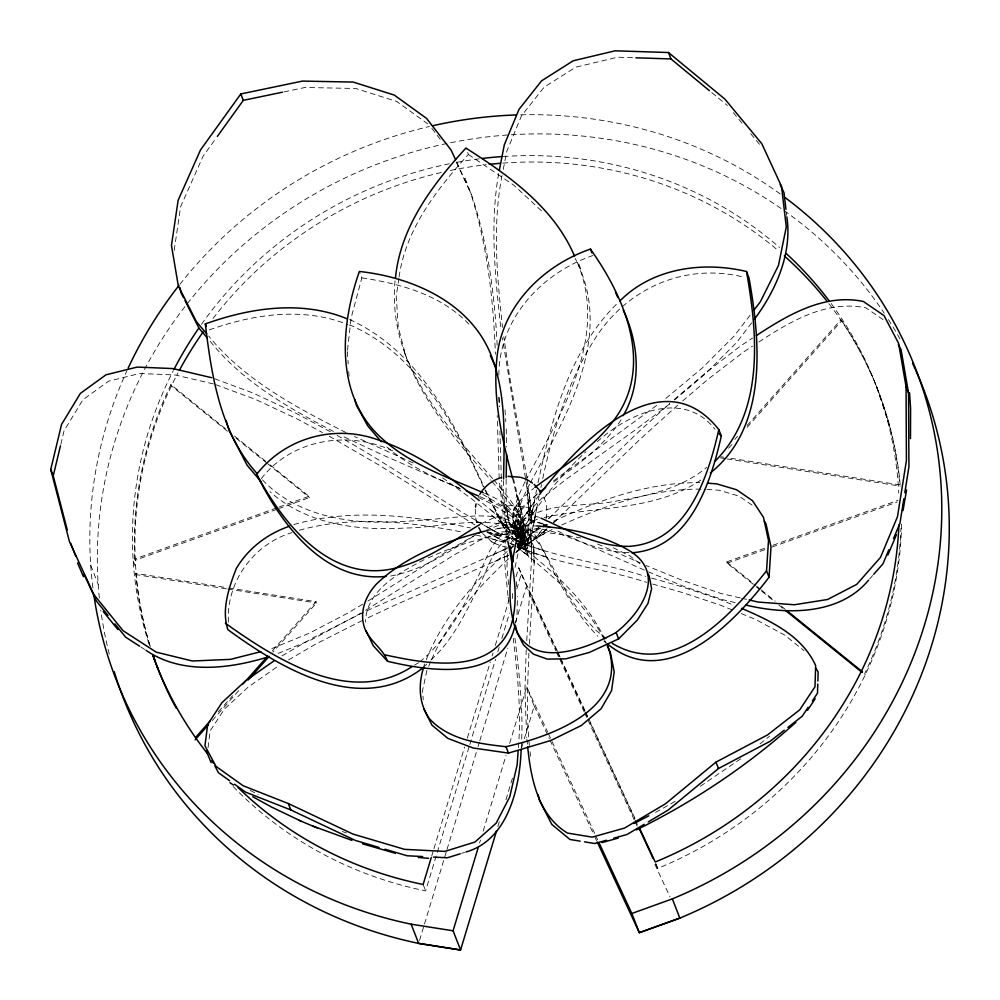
<?xml version="1.0" encoding="UTF-8"?>
<svg xmlns="http://www.w3.org/2000/svg" width="1000" height="1000" viewBox="0 0 1000 1000"><rect width="100%" height="100%" fill="white"/><g stroke="black" fill="none" stroke-linecap="round" stroke-linejoin="round"><path stroke-width="0.75" stroke-dasharray="5 3.75" d="M526.75 640.662L531.638 557.962L531.1 539.862L527.788 532.062L515.9 540.075M529.425 644.05L534.138 564.362L533.6 546.263L530.288 538.462L518.4 546.487L516.4 541.362M503.55 480.513C503.688 495.387 503.2 511.225 510.863 524.538L518.4 530.65C523.787 518.325 518.525 504.75 516.138 492.262M506.138 479.263C506.25 496.6 504.562 515.262 513.362 530.95L520.9 537.062C526.287 524.725 521.025 511.163 518.625 498.675M512.475 598.475L512.75 590.925M526.475 525.562L514.938 526.625L513.55 528.312L518.4 530.65C519.525 521.275 526.8 513.713 531.425 505.688M513.55 528.312L516.05 534.725L520.9 537.062C522.025 527.675 529.3 520.112 533.913 512.1M507.488 553.337L506.975 566.987L508.75 586.812M498.837 375.037C499.062 318.7 541.5 273.15 592.925 255.5M526.213 649.725L524.925 690.738L526.725 737.575M528.888 653.112C527.612 683.863 526.275 714.837 529.375 745.512M518.362 747.663C521.525 711.2 517.438 674.55 513.263 638.325M521.287 747.837C523.725 710.3 519.062 672.688 514.625 635.438M228.412 622.062C226.15 581.763 253.575 544.163 292 532.6M507.5 539.6L505.938 528.25L506.975 523.888L510.863 524.412L518.4 530.65L518.612 527.825L508.512 523.488M509.1 540.275L508.438 534.663L509.475 530.3L513.35 530.825L520.9 537.062L521.1 534.225L516.487 531.663M475.262 509.125L475.513 517.362L477.175 523.625M537.325 493.862L522.362 507.137L516.337 516.712L515.5 526.575L517.35 531.725L513 520.175L513.837 510.312L519.862 500.737L533.625 488.363M482.812 494.4L510.35 510.688L521.888 523.763L520.75 536.675L523.45 544.5L523.088 539.075L524.612 533.062M516.475 551.312L525.438 545.8L523.25 543.075L524.388 530.163L521.888 523.763M347.5 350.112L351.213 317.55L361.863 277.875L359.862 272.75M208.038 747.65L210.162 730.85L224.488 709.013L248.225 687.062L279.2 665.387M506.15 525.513L505.975 526.75L506.075 526.1M508.65 531.912L508.475 533.15L508.575 532.513M395.05 280.9C387.388 359.625 441.737 425.438 491.138 480.387M398.862 278.4L396.238 296.212L398.25 327.038L405.887 356.062M399.075 276.925C405.775 229.112 436.838 189.2 468.4 154.462L465.9 148.062M174.188 250.362L180.637 206.675L203.025 156.3L216.462 137.65M539.637 517.537L527.675 513.575L521.175 514.3L517.95 519.637L518.05 529.8M542.137 523.95L530.175 519.987L523.675 520.712L520.438 526.038L520.55 536.213M515.062 567.337L522.562 532.137L528.975 531.975M546.038 519.075C547.737 511.05 546.712 502.438 542.875 495.15M531.962 513.812L534.438 500.8M534.45 520.212L536.938 507.2M530.862 519.487L536.525 490.037M533.35 525.887L539.012 496.438M498.675 173.562C489.913 223.263 494.938 274.25 500.375 324.075L501.275 330.225M502.062 175.425C492.175 225.475 497.137 277.113 502.562 327.425M503.25 169.387L506.812 151.25L521.512 115.787L544.075 87.225L575.712 67.175L617.612 57.213L634.375 57.75M532.562 510.65L526.425 538.65M535.062 517.062L528.913 545.05M538.062 482.612C551.862 418.675 569.388 350.125 617.663 303.025M540.875 487.537L541.5 484.562M542.737 478.625C553.088 430.45 567.5 382.3 594.012 340.337C625.7 288.65 684.938 262.075 744.375 277.288M423.812 666.875L424.438 664.013M426.925 670.425L422.575 690.413L423.225 699.65M516.838 538.7L520.075 525.737L536.975 525.962M515.588 623L516.925 617.362L517.475 596.487M60.825 444.325L64.075 430.812L82.888 399.8L108.488 381.225L139.688 373.488L175.325 374.988L214.225 384.113M493.65 535.85L501.312 539.875L516.538 545.662L523.25 543.075L526.25 530.988L538.125 528.212L557.587 532.837L583.337 542.938L644.338 570.075M513.925 509.738L514.45 507.612L513.387 511.8M516.425 516.138L516.95 514.025L515.887 518.2M518.713 530.8L521.013 522.525L518.4 530.65L513 520.175M521.213 537.212L523.513 528.938L520.9 537.062L515.5 526.575M431.712 856.1L433.512 850.125M433.963 848.625L464.625 747.062M467.337 738.1L490.325 661.925M492.137 655.95L493.038 652.962M495.288 645.487L508.812 600.675M516.038 576.775L518.737 567.812L557.45 651.263M233.15 786.525A386 365.625 -21.3 0 0 425.637 890.888L469.375 746M469.825 744.5L495.538 659.362M497.788 651.9L499.137 647.412M501.85 638.45L509.513 613.062M516.725 589.163L521.237 574.225L518.737 567.812M419.55 940.425L424.05 925.512M424.5 924.013L446.55 850.95M447.013 849.463L477.612 748.075M478.062 746.575L479.412 742.113M479.862 740.612L507.775 648.175M515.425 622.825L526.225 587.038L555.775 650.7M479.562 843.037L480.462 840.062M483.162 831.137L506.062 755.3M509.65 743.4L526.712 686.888L547.737 732.2M497.837 826.562L499.625 820.612M505.913 799.8L512.65 777.487M521.625 747.75L523.875 740.312M524.325 738.825L534.2 706.1L526.712 686.888M518.962 541.838L523.438 538.75L526.5 538.488L529 544.888L526.138 550.513C522.062 540.625 516.325 529.487 523.825 519.475C551.263 501.4 586.838 507.337 617.812 500.763C649.1 495.7 681.775 488.1 706.7 467.413M517.425 546.163L526.138 550.513C521.912 542.612 521.138 533.612 526.312 525.887L536.675 519.325L539.525 518.575M522.112 526.65L520.575 535.4L522.938 539.4L519.1 541.763M426.2 659.862C443.237 617.3 474.263 581.812 507.587 551.025M428.7 666.275L431.05 660.738M431.637 659.35C448.938 620.25 477.962 587.375 508.95 558.413M527.55 529.538C523.175 534.963 517.863 542.737 523.3 549.487L525.8 542.087L530.05 535.938M526.5 538.488L523.65 544.1L516.175 540.375M525.062 481.75C516.688 499.062 507.413 519.6 516.413 538.488M525.737 480.425C560.763 413.75 610.75 335.85 575.812 259.012M529.6 484.2C521.275 501.287 511.125 520.337 516.912 539.763L526.138 550.513L528.575 538.638C524.163 515.5 508.612 497.088 493.65 479.775M530.288 482.875C566.5 415.75 615.112 334.787 575.175 258.4M510.5 543.862L512.638 540.175M539.65 533.013L542.025 529.475M526.237 513.55L538.513 495.887M528.737 519.963C545.013 495.037 564.212 471.962 585.988 451.65M516.275 505.513L517.938 503.125M518.775 511.912L520.438 509.525M621.125 419.775C603.513 446.8 576.888 465.737 550.825 483.9M750.088 315.225L734.225 335.962L702.438 367.875L663.662 400.238M751.65 322.85L736.725 342.375L704.938 374.288L674.475 399.963M517.575 546.888L529.65 542.263L537.913 535.188M537.513 535.688L540.125 532.425M525.75 531.775L526.575 530.75M528.25 538.175L529.075 537.15M516.05 534.725L517.438 533.038C538.538 530.163 559.925 534.15 580.675 537.95M515.8 539.125L520.475 535.188L526.413 531.962M518.3 545.538L522.975 541.587L528.913 538.375M869.575 579.025L872.675 575.513M218.325 711.812L232.55 695.775M272.387 650.875L316.025 601.7L316.525 602.975L272.887 652.163M212.188 720.575L240.637 688.5M734.762 439.425L737.6 436.225M747.087 425.525L840.987 319.7L841.488 320.975L744.737 430.012M728.625 448.188L734.312 441.775M513.525 527.388L521.1 522.263L523.6 528.675L516.025 533.787M536.962 494.312L521.75 509.575L514.85 524.438L520.75 536.675L524.663 538.225L539.2 527.175M261.262 478.675C292.062 438.7 349.35 429.963 393.575 451.287M548.787 518.438L637.112 433.3L669.7 403.512M553.462 522.8L639.612 439.7L678 404.913M419.775 661.963C444.75 641.263 460.938 612.575 474.525 583.612C484.475 566.087 488.725 542.938 506.388 531.25L514.487 533.2L520.875 539.45L523.65 544.1L526.075 532.225L522.087 518.725M424.475 666.263L426.675 664.15M431.062 659.925C451.9 640.888 464.787 615.037 477.025 590.013C486.975 572.5 491.225 549.35 508.888 537.65L515.638 539.288M519.263 541.987L523.25 543.075L530.15 536.475L531.8 519.3L531.287 510.462M538.425 527.788L536.163 529.85L539.275 527.1M548.575 518.5L554.212 513.35M546.562 529.038L538.663 536.25L527.163 544.637L516.525 540.025M553.337 522.85L556.712 519.75M545.825 529.925L538.663 536.25L546.938 528.913M502.575 533.162L500.7 534.775L501.662 533.95M505.062 539.575L503.2 541.188L504.162 540.35M515.812 552.525L520.438 548.763M674.325 399.5L705.825 372.638L741.062 345.575L752.537 338.088M682.663 400.938L708.325 379.05L743.562 351.987L752.487 346.163M597.238 441.775C627.888 413.475 683.413 388.725 715.075 429.35M515.962 552.325L525.925 545.15L529 544.888M760.05 743.888L769.587 736.2M553.725 480.712L658.838 403.875M669.788 403.913L633.562 431.2L567.175 478.562L541.625 498.537L524.25 515.988L517.35 530.85L523.25 543.075L515.625 532.013L500.775 531.825L479.625 540.388L453.113 555.55L362.5 612.212M740.675 758.838L697.675 788.05M700.763 480.087C653.562 511.975 594.113 505.838 540.95 518.212M758.863 342C790.225 321.35 826.9 299.725 865.85 307.875L884.075 320.312M473.475 536.213C447.375 553.15 420.55 571.013 389.275 576.263M532.275 532.675L540.125 528.125M534.775 539.087L545 533.2M414.538 665.138L418.475 662.763M362.65 604.225L348.088 612.938L309.35 633.188L269.862 649.375M367.95 601.062L450.613 549.138L475.812 534.738M361.175 613.013L311.837 639.6L278 653.462M481.238 523.7L496.337 516.613L505.712 515.8L513.112 520.1L516.038 524.525L523.25 543.075M282.038 655.875L312.725 637.95L363.913 612.137M288.538 659.938L315.225 644.362L363.675 619.825M655.55 812.375L676.65 800.588M528.263 515.825L531.038 514.3M530.75 522.238L533.538 520.7M540.513 528.038L525.037 537.663L520.8 542.337L523.65 544.1L525.988 532.087L529.412 529.012L534.075 533.362L567.675 594.4L580.462 612.95L595.275 629.775L608.6 640.425M552 529.587L537.863 537.212L527.537 544.075L523.288 548.737L526.138 550.513L528.475 538.5L531.912 535.425C544.95 548.062 549.663 566.925 559.263 582.05C569.938 601.538 582.225 620.212 597.762 636.175M424.038 559.725C399.363 572.812 365.962 590.4 365.487 622.137M507.5 548.188L365.275 611.487M508.7 555.225L393.713 605.675L365.05 619.188M504.862 549.475L506.087 548.888M507.362 555.875L508.587 555.3M553.575 521.2C599.362 499.975 648.838 482.125 699.875 482.663M492.225 555.188L507.238 548.225M561.638 525.013C606.712 504.837 655.425 487.5 705.425 489.275M494.712 561.6L508.363 555.262M428.225 557.888C453.975 546.275 481.175 537.288 509.237 533.488M487.612 527.812L498.825 523.025L508.212 522.2L515.612 526.5L518.525 530.925M485.588 530.55L498.275 525.425L513.125 525.612L520.75 536.675L527.65 530.075L529.3 512.9L528.787 504.05M276.812 509.325L135.3 560.225L134.8 558.95L276.312 508.05M279.025 507.062L308.962 496.3L309.462 497.575L279.525 508.35M753.025 584.163L727.138 563.212L726.637 561.938L766.1 547.737M772.9 545.288L898.088 500.262M727.138 563.212L766.6 549.025M772.038 547.062L897.225 502.038M461.7 853.337L464.562 852.45M513.35 539.113L519.438 537.8L525.638 537.925M209.288 329.9C253.412 314.163 303.25 306.688 347.9 324.637M293.837 524.562C351.438 507.987 412.675 515.688 470.35 527.9M299.337 530.225C352.962 515.225 409.837 521.85 463.688 532.325M517.362 545.062L528.138 544.338M486.712 530.688L506.737 527.087M283.925 91.888L304.988 87.487L355.775 88.475L396.763 101.5L427.762 123.85M497.875 528.337L513.513 526.763L518.612 527.825L521.725 535.413L521.1 534.225L516.013 533.175L500.375 534.738M513.587 539.7L514.825 539.612M517.812 543.413L524.113 541.987L528.375 538.25L526.725 543.862L527.75 553.987M629.012 552.575C602.812 552.525 578.587 541.087 555.438 530M706.95 489.387L719.15 490.25L739.062 496.163L752.55 505.425M508.512 505.288L527.7 507.337L530.538 508.2L532.238 510.337C526.512 517.575 515.513 524.663 520.312 535.538M507.45 547.225L501.362 546.125L494.162 543.175M512.212 533.337L520.125 535.7M720.987 456.75L723.812 457.2M730.85 458.3L899.837 484.862A386 365.625 -21.3 0 0 840.987 319.7M720.088 457.812L725.713 458.7M727.125 458.925L900.337 486.138M149.787 645.263A386 365.625 -21.3 0 1 135.762 573.375L225.888 587.537M228.713 587.975L316.025 601.7M226.388 588.812L136.263 574.65L135.762 573.375M227.8 589.038L316.525 602.975M361.863 277.875C400.55 283.675 441.138 294.95 468.925 324.188M511 529.9L517.463 532.062M475.9 534.963L503.837 542.087M517.35 543.4L518.2 543.587M740.175 597.9L720.6 593.362L682.75 580.525L645.962 565.5M741.675 598.237L747.7 599.637M735.15 602.562L723.1 599.763L685.25 586.938L648.462 571.912M503.925 518.188L500.112 517.3L502.038 517.75M506.425 524.587L502.612 523.7L504.538 524.163M543.112 523.575L535.625 521.8L523.75 524.575L520.75 536.675L514.038 539.263L498.825 533.462L491.163 529.45M518.638 541.575C557.55 558.038 600.862 562.337 641.125 575.062L645.6 576.337M518.4 546.487C557.65 564.862 602.55 568.025 643.625 581.462L646.612 582.325M486.863 531.838L501.337 535.675M488.113 532.062L517.062 540.875M490.613 538.462L505.575 542.688M651.575 578.038L679.912 586.125L717.9 598.713L733.238 604.95M652.575 584.025L682.412 592.537L720.387 605.125L732.95 610.225M543.025 550.275L524.1 544.587L531.188 546.925M545.525 556.675L526.587 550.988L533.688 553.325M511.425 544.462L514.35 545.35M349.325 325.075L352.175 325.95C419.237 356.3 454.762 425.15 484.338 488.65M518.337 540.425L522.625 542.112M342.238 831.538L346.55 832.987M613.088 547.675L630.25 556.125L640.575 564.3M214.65 378.787L252.7 392.875L294.575 412.475L330.8 432M215.688 384.663L255.188 399.275L297.062 418.875L322.562 432.625M518.375 541.35L523.65 544.1L520.112 529.513L510.637 520.763C492.75 513.75 473.275 516.087 454.588 517.263C427.8 519.85 400.988 522.375 374.05 522.137C333.612 521.163 290.738 510.075 262.312 479.712M516.962 546.312L526.138 550.513L522.612 535.913L513.138 527.163C477.987 515.85 440.712 527.725 404.762 528.038C357.625 530.887 306.425 524.45 269.975 491.662M516.5 543.125L522.837 547.337M514.3 530.788L515.337 531.2M741.312 613.625L755.263 619.288L784.725 635.112L804.038 650.7M459.338 488.013C432.688 476.975 405.938 464.562 384.538 444.8M484.575 493.312C502.925 500.262 523.763 514.825 520.9 537.062L515.612 526.5M413.188 462.95L354.462 436.525M480.238 496.737C495.312 503.6 513.188 510 520.562 526.087M460.5 488.888L383.65 455.4L341.5 435.7M597.6 543.987L640.462 563.05M520.35 535.812L522.487 536.938M522.85 542.225L524.987 543.35M515.188 539.412L512.5 538.188L505.85 521.812L502.212 495.775L501.45 480.363M519.25 535.3L520.763 536M521.75 541.712L523.25 542.4M346.025 432.575C296.1 407.475 244.488 380.062 208.65 336.025M478.413 497.5L490.825 503.462L512.85 517.087L524.388 530.163M516.087 540.262L523.65 544.1L519.938 529.525M517.325 546.025L526.138 550.513L522.438 535.938M333.425 431.413C288.288 407.887 242.325 381.6 210.138 341.238M329.275 436.238L378.812 464.963L474.837 524.888M349.675 319.55C419.263 351.112 454.562 423.488 485.125 489.2M250.225 790.325L258.137 794.675M476.262 520.9L498.825 533.462C443.188 503.025 391.625 465.688 336.163 434.9M486.712 531.737L501.312 539.875L486.838 531.987M482.562 533.5L492 541.938M517.163 543.25L519.825 544.8L517.762 543.587C552.35 570.85 588.112 600.875 606.013 642.163M491.087 541.413L494.988 543.663M522.575 537L523.525 537.562L521.987 536.638M525.075 543.413L526.025 543.975L520.112 529.513M524.475 543.05L526.025 543.975M140.912 647.038L144.75 649.513M468.4 154.462L513.75 185.162L543.875 213.05M442.675 477.812L472.262 499.325L503.988 525.363M519.388 544.55L525.325 550.8L529.062 558.013L527.737 553.975M507.875 506.325L505.225 504.35L506.562 505.35M510.375 512.725L507.713 510.763L509.05 511.763M513.675 528.362L480.425 501.512M516.163 534.775L492.85 516.075M525.337 553.737L517.863 547.712L519.288 548.875M603.825 641.025L606.25 642.962M726.637 561.938L755.763 585.5M756.838 586.375L760.075 588.987M761.15 589.862L775.175 601.213M781.637 606.438L784.875 609.062M756.263 586.775L759.488 589.4M761.65 591.138L774.587 601.613M778.9 605.1L783.225 608.6M134.8 558.95A386 365.625 -21.3 0 1 170.925 384.588L225.925 429.1M234.55 436.075L265.825 461.388M270.138 464.875L308.962 496.3M227.5 431.25L171.412 385.875L170.925 384.588M236.125 438.237L266.325 462.675M267.4 463.537L309.462 497.575M711.8 92.638L727.4 105.512M501.488 518.95L490.35 509.675M517.062 546.938C549.75 573.65 584.113 601.075 604.087 639.05M519.163 541.438L523.375 545.85L526.138 550.513L516.987 539.612M532.15 531L532.788 531.675L531.587 530.363M534.65 537.4L535.288 538.075L534.087 536.763M515.75 527.275L519.575 532.775L522.075 539.175L518.25 533.675M492.638 478.612C458.2 439.25 421.938 399.462 403.387 349.65M492.137 481.55L515.388 509.963L524.587 525.125M514.412 533.362L523.65 544.1L514.487 533.2M514.925 539.763L506.262 529.4L492.625 504.85M513.575 541.562L508.762 535.812L495.125 511.25M733.238 112.562L742.95 124.312M750.713 133.713L760.438 145.45M431.838 128.4L440.337 139.362M518.062 511.35L515.6 507.5L516.825 509.45M520.562 517.75L518.1 513.913L519.325 515.862M499.6 518.3L501.838 522.3L485.775 490.588M502.1 524.712L504.338 528.7L485 490.037M513.112 520.1L518.4 530.65L518.062 519.688M522.612 535.913L524.087 538.975M456.838 162.312L471.525 194.688C488.2 244.15 494.925 296.238 497.312 348.188M456.125 161.887L471.525 194.688M604.725 640.413L605.988 643.138M558.112 652.675L560.075 656.925M560.737 658.337L585.013 710.662M585.675 712.087L588.288 717.738M588.95 719.15L634.888 818.162M521.237 574.225L556.675 650.6M557.325 652.013L559.95 657.675M560.612 659.087L584.888 711.413M585.538 712.825L587.513 717.075M590.138 722.725L634.75 818.9M635.413 820.325L637.375 824.562M655.75 864.163L657.725 868.413A386 365.625 -21.3 0 0 901.612 523.975M556.425 652.113L584 711.538M584.65 712.95L587.275 718.612M587.938 720.025L634.538 820.487M635.2 821.9L637.163 826.137M654.887 864.338L669.987 896.888M548.387 733.625L597.663 839.825M534.2 706.1L549.312 738.675M549.975 740.088L593.987 834.975M594.65 836.388L596.613 840.638M877.113 388.05L877.613 389.338M876.875 387.525L890.037 427.275M865.188 674.925L864.688 673.65A386 365.625 -21.3 0 0 900.95 528.362M578.787 263.95L581.287 270.35M465.1 178.2L467.6 184.6M529.85 534.538L532.35 540.95M524.812 525.675L527.312 532.087M655.725 863.288L657.725 868.413M508.275 520L510.775 526.4M506.225 524.913L508.725 531.325M423.137 884.475L425.637 890.888M133.212 561.05L135.712 567.45M90.7 565.163L98.188 584.375M517.537 534.15L518.562 537.3L515.037 527.75M469.025 188.287C487.1 241.688 493.288 298.125 495.412 354.225M513.438 478.55L521.875 513.275L521.2 509.862M512.5 478.113L519.375 506.875L518.7 503.462M526.962 477.9L509.625 376.675L503.775 336.637M527.2 479.425L531.8 519.3L529.375 493.15M526.875 486.737L529.3 512.9L526.875 486.737L502.4 337.925M507.262 512.975L507.013 511.238L507.488 514.675M504.762 506.562L504.513 504.837L504.988 508.263M516.25 581.675L516.962 589.012M507.938 595.562L504.475 560.588L505.15 542.375L510.138 533.763L520.75 536.675L510 531.788L503.35 515.413L499.25 480.125M508.137 597.062L508.7 601.6M786.312 212.325L786.663 215.338M530.025 751.637L530.513 756.225M526.888 739.112L527.525 745.225M534.062 551.962L533.6 546.263L534.138 564.362M531.562 545.562L531.1 539.862L531.638 557.962M347.325 351.662L348.188 363.9M348.713 371.55L349.038 376.15M505 409.95L505.763 421.613M506.25 428.9L506.562 446.987M498.75 397.188L499.3 406.05M501.362 478.825L499.913 431.138M499.175 478.587L497.225 415.513M520.438 526.038L520.9 537.062M517.95 519.637L518.4 530.65M499.175 397.537L499.387 406.688M109.288 654.112A428.9 406.25 -21.3 0 1 100.775 610.125M99.35 598.038A428.9 406.25 -21.3 0 1 385.725 160.938A428.9 406.25 -21.3 0 1 884.188 313.175M888.388 319.6A428.9 406.25 -21.3 0 1 901.5 341.675M828.962 303.712A386 365.625 -21.3 0 1 900.175 484.363M150.287 646.538A386 365.625 -21.3 0 1 177.95 372.95M213.038 318.463A386 365.625 -21.3 0 1 442.7 172.162M450.325 170.5A386 365.625 -21.3 0 1 486.287 164.675M502.75 163.113A386 365.625 -21.3 0 1 778.55 250.9M92.888 587.888A428.9 406.25 -21.3 0 1 126.925 370.763M179.875 284.337A428.9 406.25 -21.3 0 1 429.462 126.487M520.725 114.812A428.9 406.25 -21.3 0 1 780.2 193.962M831.162 303.525A386 365.625 -21.3 0 1 898.75 493.075M149.088 644.287A386 365.625 -21.3 0 1 173.325 370.625M201.5 324.288A386 365.625 -21.3 0 1 449.35 163.775M456.987 162.288A386 365.625 -21.3 0 1 479.312 158.812M503.25 156.5A386 365.625 -21.3 0 1 779.525 247.5"/><path stroke-width="1.5" d="M503.562 478.975C504.225 439.2 506.388 398.275 492.938 360.125C473.85 304.262 414.3 277.387 359.363 271.462C340.575 325.05 334.738 393.963 379.775 436.5C408.8 464.05 447.2 477.137 483.2 492.725M506.163 477.725L506.575 454.6M910.475 438.587L910.588 408.45L909.538 392.713M817.775 684.075L817.5 693.162L812.412 700.863M817.875 681.05L818.15 671.975L815.812 668.112M607.463 643.925C667.15 693 734.275 622.775 769.038 577.238L766.538 570.837L768.5 540.513L763.487 517.375L752.513 500.7L736.562 489.762L716.65 483.837L707.5 483.2M769.038 577.238L771 546.912L765.987 523.775L764.3 521.213M518.138 750.775L517.163 764.775L509.762 796.825L496.138 823.213L474.95 842.038L444.888 851.388L404.637 849.362L352.887 834.05L288.312 803.538L243.1 785.738L216.038 766.388L204.963 745.837L207.675 724.45L221.988 702.6L245.725 680.662L274.225 660.725M521.175 749.4C519.788 787.887 508.088 839.925 465.988 852M422.275 668.375C359.888 716.025 280.963 668.425 227.862 629.65C221.275 609.7 228.975 587.337 236.337 568.425C248.263 548.25 267.475 533.75 289.5 526.188M395.487 277.938C400.337 227.188 432.525 184.462 465.9 148.062C508.9 175.525 554.113 207.613 574.562 256.2M906.587 489.925L903.012 510.613M903.838 498.8L899.975 523.15L893.525 538.562M904.812 492.725L908.925 466.863L908.538 393.025L901.087 349.75L898.3 344.45M475.513 507.05L476.062 503.862M499.263 170.538L504.312 144.85L519.012 109.375L541.587 80.825L573.212 60.775L615.112 50.812L668.462 52.525L724.912 99.113L761.825 143.75L781.513 186.375L786.287 226.962L778.462 265.462L760.337 301.812L753.812 310.35M423.812 666.875C418.188 684.137 418.65 703.538 429.438 718.737C449 739.9 478.85 743.675 505.975 746.7C552.288 736.15 629.462 708.55 607.913 646.25M516.5 540.212C510.538 568.275 506.238 598.075 514.6 626.087C530.562 671.475 586.625 648.562 616.1 632.5C642.775 611.475 667.038 572.1 627.75 549.712C600.212 534.025 568.263 528.15 536.975 525.962M514.925 625.825C502.188 682.55 429.2 671.237 387.525 661.275L373.175 645.612L366 630.65M260.8 651.675L230.575 659.362L192.4 661L156.275 652.175L123.112 630.737L93.863 594.562L69.425 541.512L50.738 469.45L61.575 424.4L80.388 393.387L105.988 374.812L137.188 367.075L172.825 368.575L211.725 377.713M67.25 529.9L53.238 475.85L60.462 445.825M539.388 494.738C576.9 445.2 660.863 355.863 718.8 429.6C708.1 477.013 687.1 542.337 629.462 546.35C597.562 546.9 569.15 530.9 540.95 518.125M718.8 429.6L721.3 436.012C710.6 483.425 689.6 548.75 631.95 552.762M431.262 857.588L423.137 884.475A386 365.625 -21.3 0 1 238.113 787.588M114.2 671.637A428.9 406.25 -21.3 0 0 418.65 943.4L460.575 950L453.075 930.788L478.225 847.5M496.488 831.025L460.575 950L418.65 943.4L411.15 924.188A428.9 406.25 -21.3 0 1 93.925 595.462M896.425 534.7L887.913 555M888.838 549.788L882.987 563.8L873.7 574.338M623.175 415.625C642.237 383.663 638.737 342.925 623.288 310.275M815.15 698.75L807.537 710.3M479.8 494.325C484.562 486.213 492.512 480.037 501.575 477.5M808.162 707.275L802.212 716.263L787.887 727.425M455.562 159.575L451.062 150.013L426.5 118.338L394.263 95.087L353.275 82.075L302.488 81.088L240.812 93.95L200.538 149.9L178.15 200.275L171.462 245.463L178.312 285.85L196.5 321.825L206.625 333.65M217.35 136.412L243.312 100.35L282.425 92.2M754.45 319.2C775.938 290.375 792.35 253.35 786.838 216.838M715.125 461.138C764.5 411.587 757.725 334.663 746.5 271.512C702.85 261.112 652.5 267.962 619.913 300.925M766.538 570.837C731.838 614.263 673.538 680.212 612.238 643.325M868.55 580.2C839.375 615.225 786.575 614.875 745.688 605M195.562 737.475L209.788 721.438M242.987 684.013L267.65 656.225M195.113 739.825L208.388 724.85M248.225 679.95L269.1 656.438M515.325 625.087L517.087 632.5L523.525 644.975L533.425 654.163L547.312 659.112L565.775 658.85L589.35 652.438L618.6 638.9L637.362 620.037L648.025 603.337L651.625 588.713L649.188 576.038L647.525 573.625M386.15 576.375C323.988 582.938 280.95 523.575 256.663 474.363C285.15 437.612 334.6 424.087 378.075 439.875C415.725 452.562 448.688 475.662 479.237 500.562M795.837 722.35C748.012 765.387 694.163 801.475 636.475 829.9M509.888 549.062L513.312 546.112M741.612 608.35C770.312 620.712 802.1 635.513 815.65 665.562L815 686.75L799.712 709.862L767.475 734.963L715.962 762.113L665.525 803.763L624.587 828.062L592.212 837.125L567.463 833.075C538.075 815.163 530.812 778.587 527.688 746.762M784.3 730.212L769.975 741.363L718.462 768.525L668.012 810.175L648.213 821.925M534.825 487.45C564.65 465.112 598 445.438 618.625 413.375C652.237 360.125 623.088 295.062 590.425 249.088C542.188 265.75 500.938 307.162 496.763 359.762C492.788 399.888 502.238 439.6 512.5 478.113M539.725 492.038L545.737 487.488M710.4 472.925C767.812 426.788 760.625 342.837 749 277.913L746.5 271.512M756.363 335.588C787.738 314.938 824.412 293.312 863.35 301.475L884 315.562L898.587 343.338L906.05 386.613L906.425 460.45L897.475 516.737L880.487 557.4L856.762 584.338L827.613 599.487L794.338 604.763L758.238 602.075L749.2 599.987M411.912 666.725C350.163 706.95 276.425 659.525 225.362 623.237M644.25 824.275L627.075 834.463L613.837 838.175M479.938 524.462C450.375 542.288 421.75 564.188 386.775 569.862C325.613 578.362 282.613 521.875 256.663 474.363M478.562 533.15L481.15 531.625M543.075 526.65L546.938 524.575M633.975 823.5L648.812 815.85M598.975 842.663L631.838 913.475L672.337 898.888A428.9 406.25 -21.3 0 0 785.113 197.575M618.225 838.075L602.05 842.575M460.262 853.787L447.388 857.788L433.45 857.087M423.862 708.9L431.938 725.15L447.962 738.425L473.088 747.987L508.462 753.1L550.925 740.45L581.325 725.512L601.075 708.763L611.562 690.713L614.212 671.85L610.413 652.65L607.25 645.85M257.4 473.913C220.487 433.45 211.562 376.362 205.325 323.925C250.375 307.75 301.275 300.075 346.825 318.675M606.475 840.238L594.712 843.525L584.513 841.862M269.337 656.55C229.8 668.9 182.037 674.963 146.025 650.337M485.288 531.038C446.025 541.05 405.838 555.575 376.225 584.275C366.375 595.1 360.15 609.5 363.512 624.25C366.737 639.788 382.562 647.113 387.525 661.275M508.038 476.337L519.95 477.2M635.9 57.8L670.962 58.938L709.388 90.65M422.625 856.55L407.137 855.763L384.963 849.2M418.225 857.45L428.625 858.325M411.15 924.188L453.075 930.788M580.15 841.15L569.95 839.488L551.875 824.463L539.538 800.588L538.088 794.762M385.025 654.875C425.788 663.688 491.012 676.325 510.763 626.462C519.625 598.488 513.225 569.038 507.788 541.062M395.337 853.263L362.5 843.812M379.05 847.45L355.387 840.45L290.812 809.938L245.6 792.15L234.525 784.225M521.05 477.45L523.237 478.162M351.925 840.375L312.4 825.913M466.362 490.887L478.875 496.15M252.725 796.725L271.6 807.087L301.012 821.137M298.562 820.113L317.7 828.125M543.45 524.525L549.987 527.438M524.338 478.525L529.55 481.112M139.637 646.213L125.612 637.15L114.887 623.888M229.938 782.638L233.438 785.05M229.613 780.713L218.538 772.788L214.85 765.938M530.562 481.7L532.45 483.062M787.038 610.812L862.525 671.9M785.375 610.337L861.95 672.312M534.2 484.387L541.2 492.188M719.225 433.787L721.3 436.012M117.9 629.575L103.25 611.512M207.1 337.688L199 328.225L185 300.55M381.3 441.775L367.688 425.838L356.438 405.288L354.775 399.513M260.875 481.475L247.1 465.225L229.2 430.788L226.075 420.4M108.062 615.438L96.35 600.975L84.138 574.45M478.85 527.712L480.538 530.688M211.887 760.462L213.363 763.2M183.6 297.787L180.812 292.25L180.05 287.762M490.337 355.625L495.438 366.538M639.475 828.062L655.225 862A386 365.625 -21.3 0 0 898.888 525.05M639.35 828.812L653.125 858.512M597.275 842.05L639.325 932.688L679.837 918.112A428.9 406.25 -21.3 0 0 912.537 363.312M780.2 184.537L784.013 192.787L785.95 209.325M75.775 556.3L70.75 543.413M83.475 576.688L77.525 562.888M211.137 762.638L206.35 751.062M615.4 291.962L617.825 297.6M906.05 386.613L908.538 393.025M668.462 52.525L670.962 58.938M590.425 249.088L591.925 252.938M715.962 762.113L718.462 768.525M616.1 632.5L618.6 638.9M672.337 898.888L679.837 918.112L639.325 932.688L631.838 913.475M505.975 746.7L508.462 753.1M240.812 93.95L243.312 100.35M205.325 323.925L206.325 326.488M288.312 803.538L290.812 809.938M50.738 469.45L53.238 475.85M510 546L513.025 561.8M157.988 668.875A386 365.625 -21.3 0 1 157 666.275M155.1 661.05A386 365.625 -21.3 0 1 153.05 655.125M179.4 370.238A386 365.625 -21.3 0 1 203.1 331.962M489.288 164.338A386 365.625 -21.3 0 1 499.75 163.35M784.325 255.925A386 365.625 -21.3 0 1 827.038 301.262M206.975 753.012A386 365.625 -21.3 0 1 153.112 656.075M174.025 369.263A386 365.625 -21.3 0 1 198.812 328.113M482.3 158.45A386 365.625 -21.3 0 1 501.75 156.6M786.363 253.637A386 365.625 -21.3 0 1 829.3 301.025M128.2 368A428.9 406.25 -21.3 0 1 178.9 285.562M432.45 125.8A428.9 406.25 -21.3 0 1 516.125 114.938M176 707.913A386 365.625 -21.3 0 1 153.225 655.825"/></g></svg>
